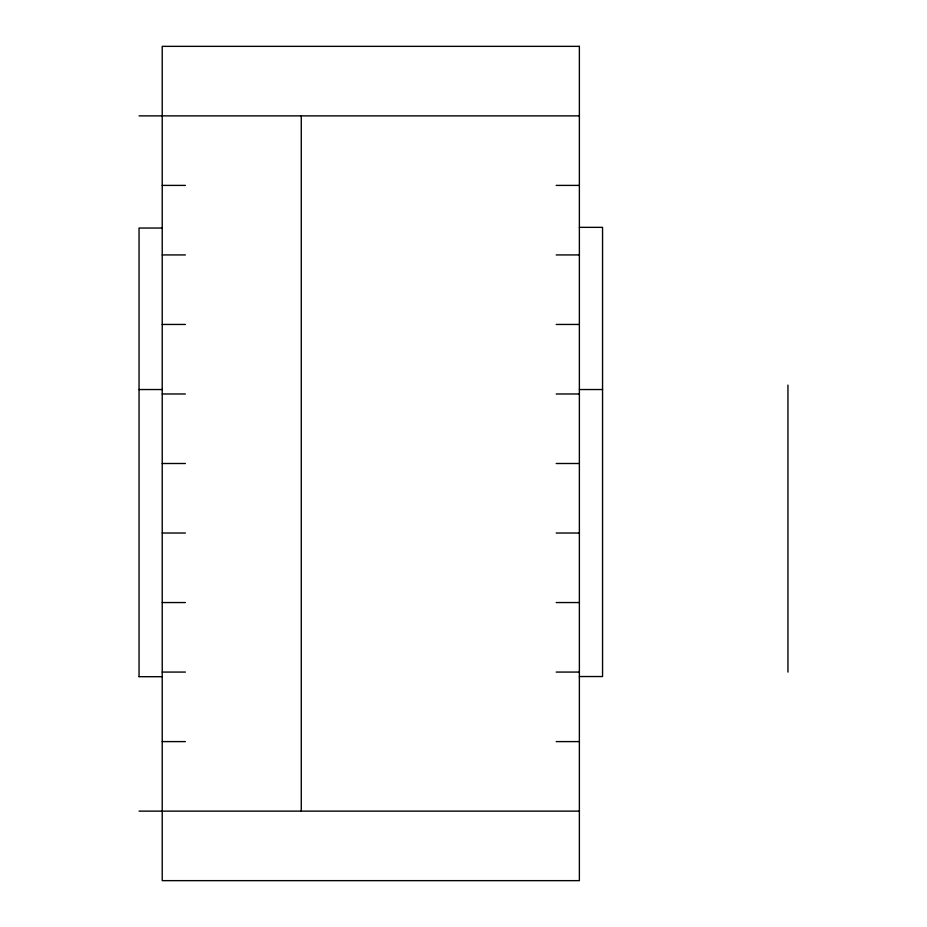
<?xml version="1.0" encoding="UTF-8"?>
<svg xmlns="http://www.w3.org/2000/svg" width="927" height="927" viewBox="0 0 927 927"><rect width="100%" height="100%" fill="white"/><g stroke="black" fill="none" stroke-linecap="round" stroke-linejoin="round"><path stroke-width="1.39" d="M139.05 115.875L579.375 115.875M162.225 185.4L185.4 185.4M556.2 185.4L579.375 185.4M579.375 227.347L602.55 227.347L602.55 676.536L579.375 676.536M162.225 228.042L139.05 228.042L139.05 676.536M162.225 254.925L185.4 254.925M556.2 254.925L579.375 254.925M162.225 324.45L185.4 324.45M556.2 324.45L579.375 324.45M139.05 389.537L162.225 389.537M579.375 389.537L602.55 389.537M162.225 393.975L185.4 393.975M556.2 393.975L579.375 393.975M162.225 463.5L185.4 463.5M556.2 463.5L579.375 463.5M162.225 533.025L185.4 533.025M556.2 533.025L579.375 533.025M162.225 602.55L185.4 602.55M556.2 602.55L579.375 602.55M162.225 672.075L185.4 672.075M556.2 672.075L579.375 672.075M139.05 676.698L162.225 676.698M162.225 741.6L185.4 741.6M556.2 741.6L579.375 741.6M139.05 811.125L579.375 811.125M787.95 385.087L787.95 672.075M301.275 115.875L301.275 811.125M579.375 46.35L162.225 46.35L162.225 880.65L579.375 880.65L579.375 46.35"/></g></svg>
